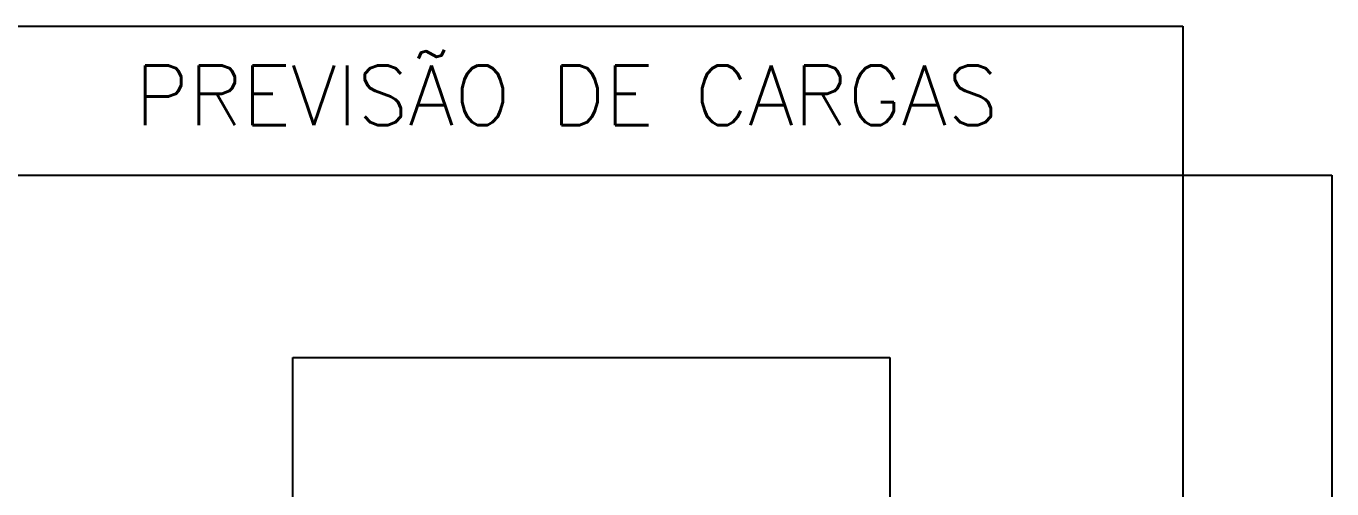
# Model space of a CAD drawing. Header units: millimetres. Extents: x -96513 to 442697, y -70111 to 173034.
# Drawn here: x 218879 to 262697, y 4360 to 19889 of the extents above; entities that cross this region are included whole.
import ezdxf

# ---------------------------------------------------------------- set-up
doc = ezdxf.new("R2010")
doc.units = ezdxf.units.MM
doc.linetypes.add('ACAD_ISO02W100', pattern=[15, 12, -3])
doc.styles.get("Standard").update_dxf_attribs({"font": 'ROMANS'})

msp = doc.modelspace()

# ---------------------------------------------------------------- linework, layer by layer
at = {"color": 8}
for p, q in [((14468, 19889), (257697, 19889)), ((257697, 19889), (257697, -25111)), ((-55639, 14889), (262697, 14889)), ((262697, 14889), (262697, -25111))]:
    msp.add_line(p, q, dxfattribs=at)
at = {"color": 3, "linetype": 'ACAD_ISO02W100'}
for p, q in [((227824, 8773), (247859, 8773)), ((227824, -13565), (227824, 8773)), ((247859, 8773), (247859, -13565))]:
    msp.add_line(p, q, dxfattribs=at)

# ---------------------------------------------------------------- texts
at = {"color": 8, "insert": (237021, 18570), "char_height": 2000, "attachment_point": 2}
msp.add_mtext_dynamic_manual_height_columns('PREVISÃO DE CARGAS', width=42835.42, gutter_width=1250, heights=[0], dxfattribs=at)

doc.saveas('drawing.dxf')
